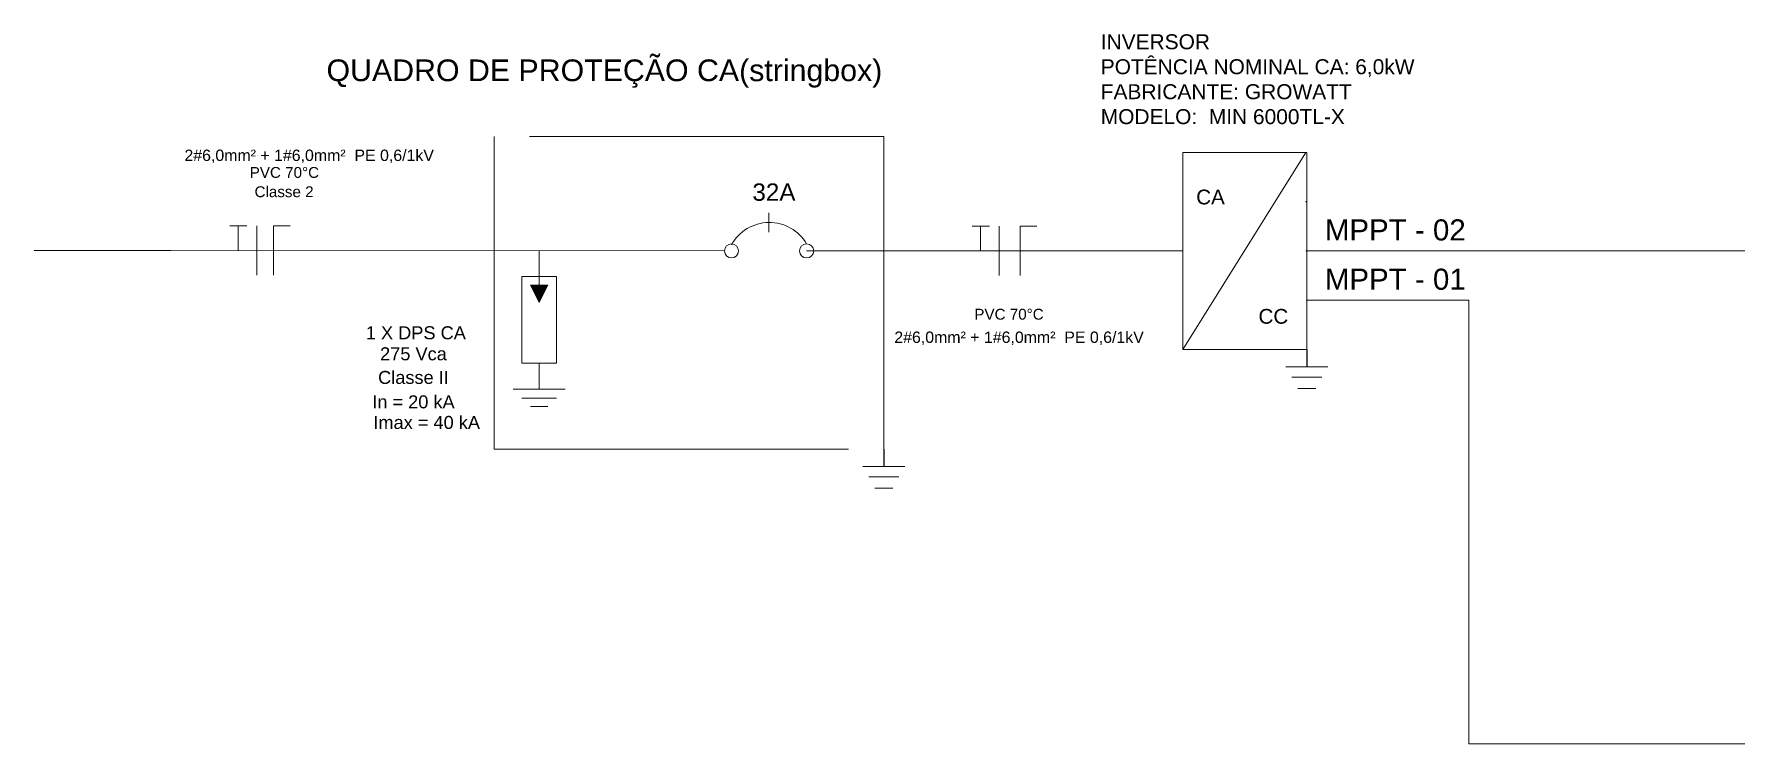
# Model space of a CAD drawing. Header units: centimetres. Extents: x -1416 to 19908, y -7962 to 7254.
# Drawn here: x -1415.6 to -1185, y -1267.6 to -1171.4 of the extents above; entities that cross this region are included whole.
import ezdxf
from ezdxf.enums import TextEntityAlignment as Align

# ---------------------------------------------------------------- set-up
doc = ezdxf.new("R2010")
doc.units = ezdxf.units.CM
doc.linetypes.add('ACAD_ISO03W100', pattern=[30, 12, -18])
doc.layers.get('0').update_dxf_attribs({"color": 4, "lineweight": 18})
for name, color, linetype, lineweight in [('LINHA DE CHAMADA', 1, 'Continuous', 18), ('PDF_UNIFILAR', 7, 'Continuous', 15), ('TXT-02', 7, 'Continuous', 20), ('WY-ELE-DIAGRAMA', 2, 'Continuous', 18)]:
    doc.layers.add(name, color=color, linetype=linetype, lineweight=lineweight)
doc.layers.add('PDF_DIAGRAMA', color=92, linetype='Continuous', lineweight=15, true_color=0x00dd00)
doc.styles.add('arial', font='arial.ttf')
doc.styles.add('Arial$001', font='arial.ttf', dxfattribs={"height": 4.378104})
doc.styles.add('PDF Arial', font='arial.ttf')
doc.styles.add('STANDARD-0.1', font='arial.ttf', dxfattribs={"height": 0.1})

msp = doc.modelspace()

# ---------------------------------------------------------------- hatches: boundary and pattern name
at = {"lineweight": 9}
msp.add_hatch(color=7, dxfattribs=at).paths.add_polyline_path([(-1348.33, -1205.44), (-1345.98, -1205.44), (-1347.15, -1207.79)])

# ---------------------------------------------------------------- linework, layer by layer
at = {"color": 7, "lineweight": 9}
for p, q in [((-1386.75, -1197.4), (-1389.08, -1197.4)), ((-1387.94, -1197.4), (-1387.94, -1200.74)), ((-1387.94, -1197.4), (-1387.94, -1200.74)), ((-1385.43, -1197.4), (-1385.43, -1204.08)), ((-1385.43, -1197.4), (-1385.43, -1204.08)), ((-1383.14, -1197.41), (-1383.14, -1204.09)), ((-1383.14, -1197.41), (-1383.14, -1204.09)), ((-1383.14, -1197.41), (-1380.88, -1197.41)), ((-1286.16, -1197.46), (-1288.49, -1197.46)), ((-1287.35, -1197.46), (-1287.35, -1200.8)), ((-1287.35, -1197.46), (-1287.35, -1200.8)), ((-1284.84, -1197.46), (-1284.84, -1204.14)), ((-1284.84, -1197.46), (-1284.84, -1204.14)), ((-1282.01, -1197.46), (-1282.01, -1204.14)), ((-1282.01, -1197.46), (-1282.01, -1204.14)), ((-1282.01, -1197.46), (-1279.74, -1197.46))]:
    msp.add_line(p, q, dxfattribs=at)
at = {"color": 7, "lineweight": 20}
for p, q in [((-1397.08, -1200.74), (-1415.6, -1200.74)), ((-1322.05, -1200.8), (-1397.08, -1200.74)), ((-1259.93, -1200.8), (-1310.92, -1200.8)), ((-1091.14, -1267.61), (-1221.19, -1267.61))]:
    msp.add_line(p, q, dxfattribs=at)
at = {"color": 7, "linetype": 'Continuous', "lineweight": 9}
for p, q in [((-1347.15, -1205.44), (-1347.15, -1200.74)), ((-1347.15, -1219.55), (-1347.15, -1216.02)), ((-1350.68, -1219.55), (-1343.62, -1219.55)), ((-1349.5, -1220.73), (-1344.8, -1220.73)), ((-1348.33, -1221.9), (-1345.98, -1221.9))]:
    msp.add_line(p, q, dxfattribs=at)
at = {"color": 0, "lineweight": 20}
for p, q in [((-1243.19, -1207.48), (-1221.19, -1207.48)), ((-1221.19, -1207.48), (-1221.19, -1267.61))]:
    msp.add_line(p, q, dxfattribs=at)
at = {"color": 7, "linetype": 'ACAD_ISO03W100', "lineweight": 9, "ltscale": 4}
msp.add_lwpolyline([(-1353.24, -1185.31), (-1353.24, -1227.66), (-1300.48, -1227.66), (-1300.48, -1185.31)], close=True, dxfattribs=at)
at = {"color": 7, "linetype": 'Continuous', "lineweight": 9}
for points in [[(-1349.5, -1216.02), (-1349.5, -1204.26), (-1344.8, -1204.26), (-1344.8, -1216.02)], [(-1348.33, -1205.44), (-1345.98, -1205.44), (-1347.15, -1207.79)]]:
    msp.add_lwpolyline(points, close=True, dxfattribs=at)
for centre in [(-1321.1, -1200.8), (-1310.92, -1200.8)]:
    msp.add_circle(centre, 0.954, dxfattribs=at)
at = {"color": 7, "lineweight": 9}
msp.add_arc((-1315.98, -1202.79), 5.85, 30.1193, 151.3418, dxfattribs=at)
at = {"color": 0, "lineweight": 20}
for p in [(-1243.25, -1194.13), (-1243.22, -1200.8), (-1243.19, -1207.48)]:
    msp.add_point(p, dxfattribs=at)
at = {"layer": 'LINHA DE CHAMADA', "color": 7, "lineweight": 9}
for p, q in [((-1243.22, -1200.8), (-1091.38, -1200.73)), ((-1234.76, -1200.79), (-1234.76, -1200.79))]:
    msp.add_line(p, q, dxfattribs=at)
at = {"layer": 'PDF_DIAGRAMA', "color": 7, "lineweight": 0}
for points in [[(-1246.01, -1216.49), (-1240.31, -1216.49)], [(-1245.19, -1217.92), (-1241.13, -1217.92)], [(-1244.38, -1219.44), (-1241.94, -1219.44)], [(-1303.32, -1230), (-1297.63, -1230)], [(-1302.51, -1231.43), (-1298.44, -1231.43)], [(-1301.7, -1232.95), (-1299.26, -1232.95)]]:
    msp.add_lwpolyline(points, dxfattribs=at)
at = {"layer": 'PDF_UNIFILAR', "color": 7, "lineweight": 25}
for points in [[(-1243.16, -1214.16), (-1243.16, -1216.49)], [(-1300.48, -1227.66), (-1300.48, -1230)]]:
    msp.add_lwpolyline(points, dxfattribs=at)
at = {"layer": 'WY-ELE-DIAGRAMA', "color": 7, "lineweight": 9}
for p, q in [((-1259.93, -1214.16), (-1243.29, -1187.45)), ((-1316.06, -1195.63), (-1316.06, -1198.24))]:
    msp.add_line(p, q, dxfattribs=at)
msp.add_lwpolyline([(-1259.93, -1187.45), (-1243.16, -1187.45), (-1243.16, -1214.16), (-1259.93, -1214.16)], close=True, dxfattribs=at)

# ---------------------------------------------------------------- texts
at = {"color": 7, "style": 'Arial$001'}
for s, height, p in [('2#6,0mm² + 1#6,0mm²  PE 0,6/1kV', 1.5413, (-1395.22, -1188.61)), ('PVC 70°C', 1.473, (-1386.38, -1190.9)), ('Classe 2', 1.471, (-1385.72, -1193.51)), ('PVC 70°C', 1.473, (-1288.2, -1210.11)), ('2#6,0mm² + 1#6,0mm²  PE 0,6/1kV', 1.5413, (-1299.04, -1213.26))]:
    msp.add_text(s, height=height, dxfattribs=at).set_placement(p)
at = {"layer": 'TXT-02', "color": 7, "linetype": 'ByBlock', "lineweight": 9, "style": 'arial'}
msp.add_text('1 X DPS CA', height=1.764, dxfattribs=at).set_placement((-1363.87, -1212.77), align=Align.CENTER)
at = {"layer": 'TXT-02', "color": 0, "linetype": 'ByBlock', "lineweight": 9, "style": 'arial'}
for s, p in [('275 Vca', (-1364.19, -1215.62)), ('Classe II', (-1364.19, -1218.82)), ('In = 20 kA', (-1364.19, -1222.13)), ('Imax = 40 kA', (-1362.4, -1224.92))]:
    msp.add_text(s, height=1.764, dxfattribs=at).set_placement(p, align=Align.CENTER)
at = {"layer": 'TXT-02', "lineweight": 9, "insert": (-1271.07, -1171.44), "char_height": 2.0286, "width": 65, "attachment_point": 1, "style": 'STANDARD-0.1'}
msp.add_mtext('INVERSOR \\PPOTÊNCIA NOMINAL CA: 6,0kW\\PFABRICANTE: GROWATT\\PMODELO:  MIN 6000TL-X\\P', dxfattribs=at)
at = {"layer": 'TXT-02', "color": 7, "lineweight": 9, "style": 'STANDARD-0.1'}
for s, insert, char_height, width, attachment_point in [('QUADRO DE PROTEÇÃO CA(stringbox)', (-1300.67, -1174.85), 2.94, 73.4928, 3), ('CA', (-1258.14, -1192.49), 1.999, 87.969, 1), ('CC', (-1249.7, -1208.66), 1.999, 87.969, 1)]:
    msp.add_mtext(s, dxfattribs=dict(at, insert=insert, char_height=char_height, width=width, attachment_point=attachment_point))
at = {"layer": 'TXT-02', "color": 0, "lineweight": 9, "insert": (-1315.35, -1191.65), "char_height": 2.352, "width": 15.1629, "attachment_point": 2, "style": 'STANDARD-0.1'}
msp.add_mtext('32A', dxfattribs=at)
at = {"layer": 'TXT-02', "color": 6, "lineweight": 9, "char_height": 2.8602, "attachment_point": 7, "style": 'PDF Arial'}
for s, insert in [('\\C256;MPPT - 02\\P', (-1240.71, -1199.42)), ('\\C256;MPPT - 01\\P', (-1240.71, -1206.1))]:
    msp.add_mtext(s, dxfattribs=dict(at, insert=insert))

doc.saveas('drawing.dxf')
